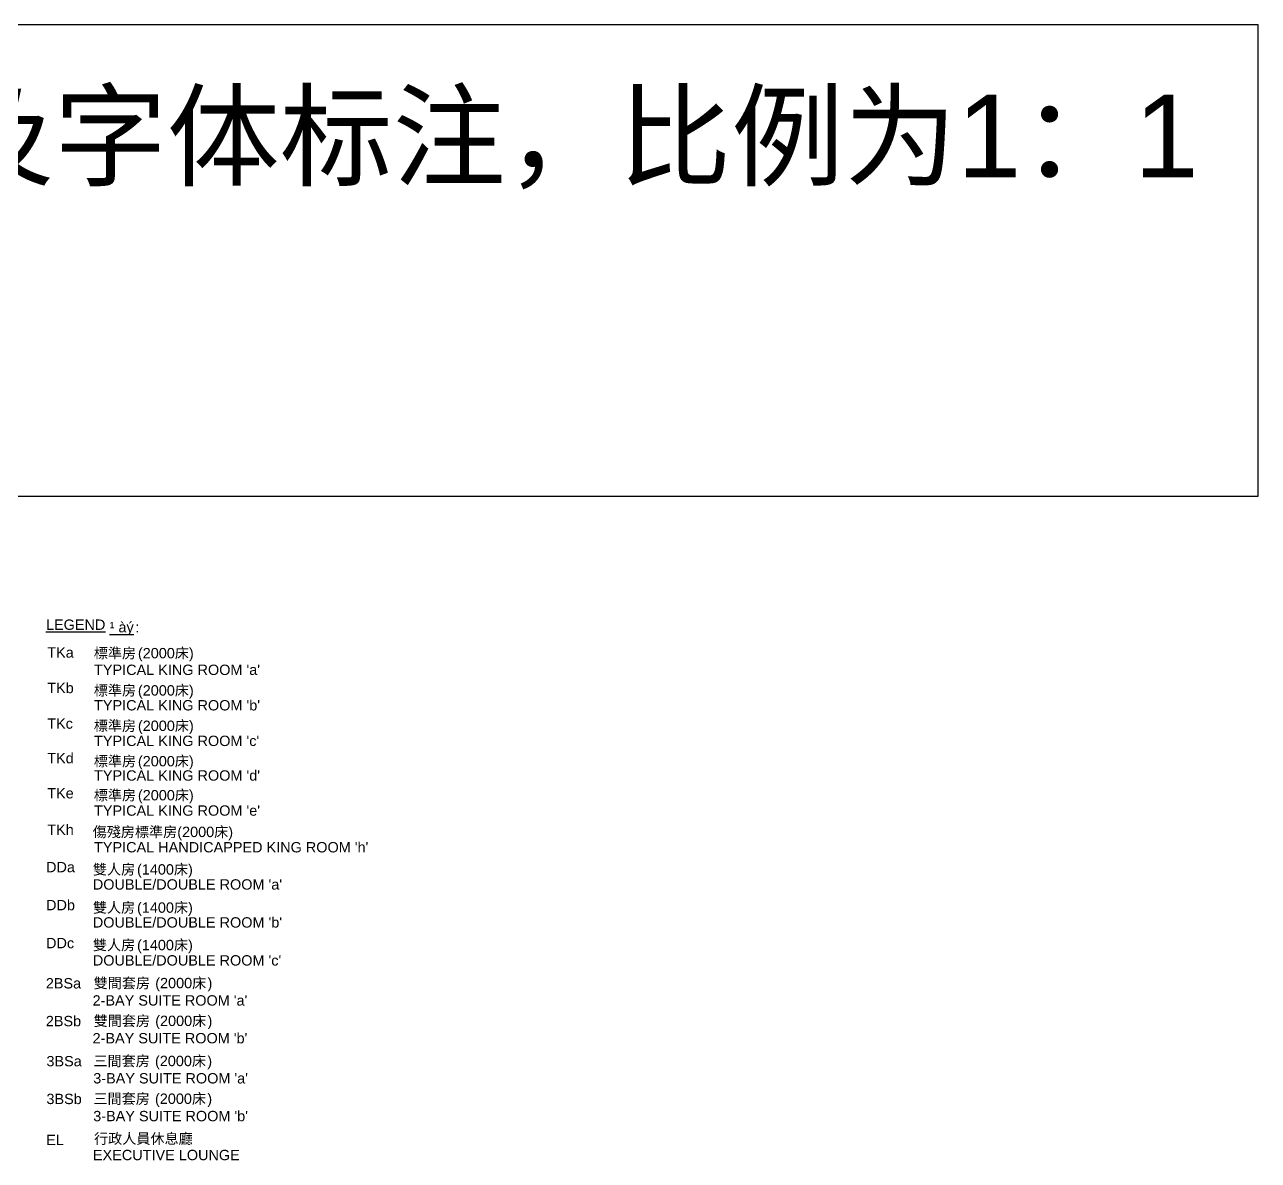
# Model space of a CAD drawing. Header units: millimetres. Extents: x 14385 to 129787, y 107826 to 186798.
# Drawn here: x 92751 to 106168, y 131029 to 143380 of the extents above; entities that cross this region are included whole.
import ezdxf

# ---------------------------------------------------------------- set-up
doc = ezdxf.new("R2010")
doc.units = ezdxf.units.MM
doc.header["$LTSCALE"] = 1000
for name, color, linetype in [('DS-HIGH-CABINET', 40, 'Continuous'), ('EM-ELEC', 61, 'Continuous'), ('TEXT', 50, 'Continuous')]:
    doc.layers.add(name, color=color, linetype=linetype)
doc.styles.add('ar', font='arial.ttf')
doc.styles.add('Arial', font='arial.ttf')

msp = doc.modelspace()

# ---------------------------------------------------------------- linework, layer by layer
at = {"layer": 'DS-HIGH-CABINET', "color": 6}
msp.add_lwpolyline([(83590.6, 138252.3), (106168, 138252.3), (106168, 143379.6), (83590.6, 143379.6)], close=True, dxfattribs=at)

# ---------------------------------------------------------------- texts
at = {"layer": 'EM-ELEC', "style": 'ar'}
for s, height, p in [('%%ULEGEND', 112.41, (92982.6, 136798.2)), ('%%U¹ àý', 112.41, (93675, 136770.8)), (':', 112.4, (93954.2, 136770.8)), ('TKa', 112.41, (92996.6, 136495.6)), ('標準房', 112.41, (93502.8, 136488.6)), ('(2000床)', 112.41, (93982.4, 136488.6)), ("TYPICAL KING ROOM 'a'", 112.41, (93505.4, 136307.4)), ('TKb', 112.41, (92996.6, 136109.8)), ('標準房', 112.41, (93502.8, 136083.6)), ('(2000床)', 112.41, (93982.4, 136083.6)), ("TYPICAL KING ROOM 'b'", 112.41, (93505.4, 135921.6)), ('TKc', 112.41, (92996.6, 135722.8)), ('標準房', 112.41, (93502.8, 135698.6)), ('(2000床)', 112.41, (93982.4, 135698.6)), ("TYPICAL KING ROOM 'c'", 112.41, (93505.4, 135534.6)), ('TKd', 112.41, (92996.6, 135346.3)), ('標準房', 112.41, (93502.8, 135313.6)), ('(2000床)', 112.41, (93982.4, 135313.6)), ("TYPICAL KING ROOM 'd'", 112.41, (93505.4, 135158.1)), ('TKe', 112.41, (92996.6, 134964.8)), ('標準房', 112.41, (93502.8, 134943.6)), ('(2000床)', 112.41, (93982.4, 134943.6)), ("TYPICAL KING ROOM 'e'", 112.41, (93505.4, 134776.7)), ('TKh', 112.41, (92996.6, 134568.2)), ('傷殘房標準房(2000床)', 112.41, (93490.4, 134544.6)), ("TYPICAL HANDICAPPED KING ROOM 'h'", 112.41, (93505.4, 134377.7)), ('DDa', 112.41, (92983.5, 134161.3)), ('雙人房', 112.41, (93492.9, 134136.6)), ('(1400床)', 112.41, (93972.5, 134136.6)), ("DOUBLE/DOUBLE ROOM 'a'", 112.41, (93492.2, 133973)), ('DDb', 112.41, (92983.5, 133748.4)), ('雙人房', 112.41, (93492.9, 133721.6)), ('(1400床)', 112.41, (93972.5, 133721.6)), ("DOUBLE/DOUBLE ROOM 'b'", 112.41, (93492.2, 133560.1)), ('DDc', 112.41, (92983.5, 133335.5)), ('雙人房', 112.41, (93492.9, 133314.1)), ('(1400床)', 112.41, (93972.5, 133314.1)), ("DOUBLE/DOUBLE ROOM 'c'", 112.41, (93492.2, 133147.2)), ('2BSa', 112.41, (92980.7, 132898.1)), ('雙間套房', 112.41, (93501.5, 132900.4)), ('(2000', 112.41, (94170.7, 132900.4)), ('床', 112.4, (94572.3, 132900.4)), (')', 112.4, (94739.6, 132900.4)), ("2-BAY SUITE ROOM 'a'", 112.41, (93489.5, 132711.8)), ('2BSb', 112.41, (92980.7, 132487.3)), ('雙間套房', 112.41, (93501.5, 132489.7)), ('(2000', 112.41, (94170.7, 132489.7)), ('床', 112.4, (94572.3, 132489.7)), (')', 112.4, (94739.6, 132489.7)), ("2-BAY SUITE ROOM 'b'", 112.41, (93489.5, 132301)), ('3BSa', 112.41, (92987.7, 132051.2)), ('三間套房', 112.41, (93498.8, 132053.5)), ('(2000', 112.41, (94168.1, 132053.5)), ('床', 112.4, (94569.7, 132053.5)), (')', 112.4, (94737, 132053.5)), ("3-BAY SUITE ROOM 'a'", 112.41, (93496.4, 131864.9)), ('3BSb', 112.41, (92987.7, 131640.4)), ('三間套房', 112.41, (93498.8, 131642.8)), ('(2000', 112.41, (94168.1, 131642.8)), ('床', 112.4, (94569.7, 131642.8)), (')', 112.4, (94737, 131642.8)), ("3-BAY SUITE ROOM 'b'", 112.41, (93496.4, 131454.1)), ('EL', 112.41, (92984.7, 131195.1)), ('行政人員休息廳', 112.41, (93505.4, 131208.9)), ('EXECUTIVE LOUNGE', 112.41, (93493.4, 131030.5))]:
    msp.add_text(s, height=height, dxfattribs=at).set_placement(p)
at = {"layer": 'TEXT', "linetype": 'Continuous', "style": 'Arial'}
msp.add_text('A3-A0的图框及字体标注，比例为1：1', height=900, dxfattribs=at).set_placement((84666, 141718.5))

doc.saveas('drawing.dxf')
